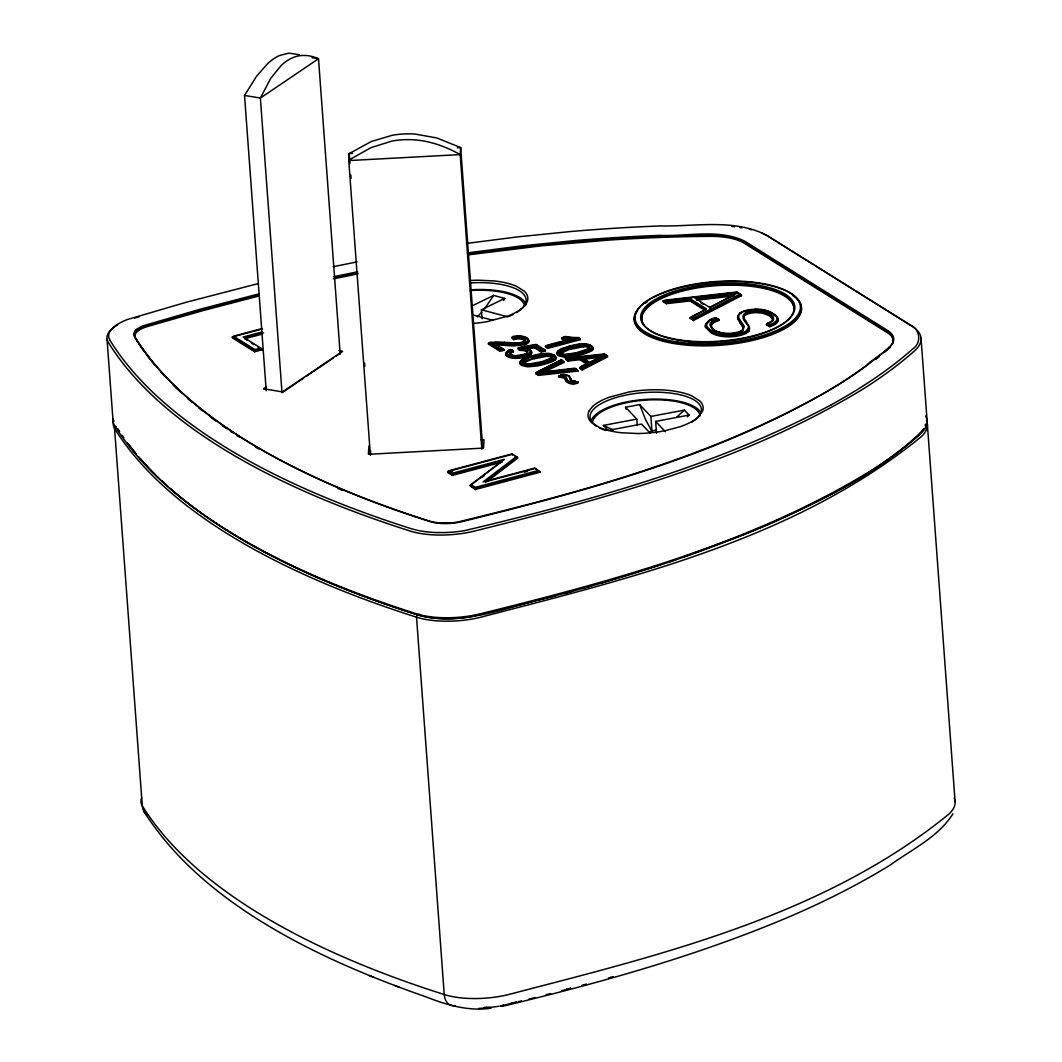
<?xml version="1.0" encoding="UTF-8"?>
<svg xmlns="http://www.w3.org/2000/svg" width="1062" height="1062" viewBox="0 0 1062 1062"><rect width="100%" height="100%" fill="white"/><g stroke="black" fill="none" stroke-linecap="round" stroke-linejoin="round"><path stroke-width="1.5" d="M552.054 358.465A6.266 2.336 -4.2 0 0 551.457 357.35A7.407 2.761 -4.2 0 0 550.859 357.005A6.12 2.283 -4.2 0 0 547.634 356.314L546.465 356.301L546.465 354.217A7.142 2.668 -4.2 0 1 551.961 355.292L551.39 356.487A6.266 2.336 -4.2 0 1 551.895 357.907L541.978 361.624L529.712 363.854M711.155 326.645L711.182 326.114A17.005 6.345 -4.2 0 1 713.12 323.246A22.687 8.456 -4.2 0 1 719.147 320.405L719.027 319.516C715.39 315.414 704.491 320.79 707 326.605C712.39 333.455 722.041 334.875 730.244 334.729A17.603 6.571 -4.2 0 0 740.095 333.349A15.85 5.907 -4.2 0 0 746.772 330.468M546.386 354.907C541.673 354.429 525.053 356.381 524.031 361.969A6.199 2.31 -4.2 0 0 524.495 363.35A6.292 2.35 -4.2 0 0 527.429 364.293M589.105 348.867A6.266 2.336 -4.2 0 0 588.507 347.752A7.407 2.761 -4.2 0 0 587.897 347.407A6.12 2.283 -4.2 0 0 584.671 346.716L583.503 346.703L583.516 344.619A7.115 2.655 -4.2 0 1 589.012 345.694A7.514 2.801 -4.2 0 1 588.945 348.336L587.751 349.464M569.285 347.579L569.405 346.106M525.438 340.331L525.358 340.331A6.757 2.522 -4.2 0 1 522.013 342.216A7.288 2.721 -4.2 0 1 520.075 342.601L519.265 342.707A12.956 4.832 -4.2 0 1 515.561 342.88A60.653 22.621 -4.2 0 1 507.941 342.522L495.981 341.871L491.494 342.668A8.469 3.159 -4.2 0 0 488.44 343.265L488.507 344.128L500.056 351.363L503.999 350.301L503.932 349.451L493.604 342.893A11.337 4.235 -4.2 0 1 495.264 342.8A16.249 6.067 -4.2 0 1 498.596 342.853L509.096 343.623A57.175 21.32 -4.2 0 0 514.114 343.889M368.926 445.907L368.368 454.297L483.515 448.098L484.073 439.708L481.192 439.867M370.399 455.226L370.678 451.031M481.829 449.226L482.294 442.23M524.601 341.167L525.358 340.331M925.188 425.716L925.387 424.136M773.441 319.277L773.481 317.153L771.105 314.604A38.126 14.218 -4.2 0 0 770.242 314.033C761.56 307.476 731.187 309.347 747.98 325.038A39.294 14.656 -4.2 0 1 748.511 326.432A29.988 11.191 -4.2 0 1 748.564 327.176L746.719 330.455M566.736 354.283L576.865 352.584L588.149 348.92M525.252 340.331A8.615 3.213 -4.2 0 0 519.544 336.919L519.398 338.061A7.208 2.682 -4.2 0 1 523.287 338.977M952.946 813.784C938.529 836.856 911.966 849.308 890.5 864.88C857.684 885.071 823.156 902.342 787.725 917.449C695.862 956.225 599.486 983.04 502.671 1006.258M532.062 355.863L532.235 357.177M266.217 390.843L244.525 95.434L256.606 76.185L267.823 63.454A84.017 39.573 -75.5 0 1 279.598 55.489L288.944 53.14L299.378 54.706M503.547 300.44L504.755 298.395L493.618 295.409L484.551 308.856M748.776 330.242L749.506 327.853L747.197 323.751M748.843 331.105L749.613 328.662L748.577 326.432M505.246 343.345L505.047 345.415L509.68 345.747A58.078 21.665 -4.2 0 0 513.225 345.933L524.601 344.778M528.411 341.738L528.557 341.539A10.142 3.783 -4.2 0 0 528.743 339.933L527.429 338.539A18.97 7.076 -4.2 0 0 526.473 337.968L523.858 336.973A10.036 3.744 -4.2 0 0 516.557 336.521L511.95 337.278L513.57 339.628L515.866 339.136M525.624 356.155L527.655 355.478A11.47 4.275 -4.2 0 0 531.146 353.301L531.425 352.876A10.593 3.943 -4.2 0 0 530.814 350.5L530.296 350.141A11.735 4.381 -4.2 0 0 524.986 348.668L525.066 349.517A11.735 4.381 -4.2 0 1 530.429 350.978M742.723 330.866L743.134 327.919L737.639 318.401A27.094 10.102 -4.2 0 1 737.625 317.671A27.094 10.102 -4.2 0 1 737.559 316.808C740.095 310.184 749.414 310.409 755.361 309.653A17.642 6.584 -4.2 0 1 764.069 310.356L765.277 310.595A33.665 12.558 -4.2 0 1 773.03 313.622M738.687 315.334L737.745 318.268L741.807 324.826A93.31 34.807 -4.2 0 1 742.71 326.326L743.294 328.609L742.126 330.534M481.75 312.241L477.396 316.808M135.153 330.959L136.852 329.326M521.8 361L520.274 362.288A9.744 3.637 -4.2 0 0 520.101 364L521.11 365.023A14.895 5.549 -4.2 0 0 521.92 365.514L527.721 366.828L536.642 366.045A44.604 16.634 -4.2 0 0 550.036 362.474M558.041 351.96L557.324 352.677A9.744 3.637 -4.2 0 0 557.152 354.403L558.161 355.425A14.895 5.549 -4.2 0 0 558.97 355.916L564.772 357.23L573.679 356.447A44.604 16.634 -4.2 0 0 587.074 352.876L588.136 352.504A20.019 7.461 -4.2 0 0 591.932 350.54M743.134 329.565L744.13 326.91A27.891 10.408 -4.2 0 0 743.984 326.26L743.121 327.215M687.3 416.848L689.079 415.083L684.353 410.105L676.998 416.888M588.945 348.309A6.266 2.336 -4.2 0 0 588.441 346.889L587.844 346.544A6.106 2.283 -4.2 0 0 584.618 345.854C576.666 346.544 567.612 347.672 561.081 352.372A6.199 2.31 -4.2 0 0 561.546 353.752A6.292 2.35 -4.2 0 0 564.48 354.695M524.243 342.508L524.827 341.154L523.38 339.827A7.022 2.615 -4.2 0 0 515.84 339.083M504.516 342.283L504.981 343.65M520.659 361.837C521.389 357.695 528.889 357.469 532.394 355.69M524.694 361.16L536.257 357.151L547.567 355.465A6.106 2.283 -4.2 0 1 550.806 356.142L551.205 356.367M589.025 348.349C581.923 352.783 572.869 354.668 564.493 354.681M516.411 456.58L483.104 481.869L534.77 468.063L539.987 472.232L475.112 489.555L470.041 485.573L502.114 461.227L502.18 462.089L452.425 475.378L447.713 472.431L447.646 471.568L512.521 454.244L512.588 455.107M481.657 477.661L484.219 475.723M485.52 482.573L485.453 481.723L517.526 457.364L512.083 453.872L448.841 470.771L452.664 473.161L504.344 459.355L471.037 484.644L475.364 487.339L538.593 470.439M486.808 481.604L517.592 458.226L517.526 457.364M265.991 387.059L263.482 388.745L282.505 391.905L342.575 351.283L339.004 350.686M282.014 392.701L303.652 378.085M306.347 376.253L333.388 357.96M336.083 356.142L340.145 353.394M503.229 459.952L503.972 459.527M583.436 345.402C580.502 343.491 573.4 346.677 569.152 347.38C567.227 348.575 559.767 348.867 561.745 351.562M740.772 313.768L741.449 313.409M830.803 405.047C716.359 465.939 590.26 500.839 464.731 530.602A54.427 20.297 -4.2 0 1 444.274 532.58L436.15 532.54A54.427 20.297 -4.2 0 1 417.618 530.376L411.392 528.743A1145.805 427.375 -4.2 0 1 109.97 340.318M559.329 351.124L560.457 350.553A7.952 2.96 -4.2 0 0 566.696 354.429M606.336 355.173L582.241 367.598L580.702 366.642L588.56 362.779L580.197 357.549L568.396 358.943L566.856 357.987L604.384 353.951L607.504 355.996L607.57 356.859L582.215 369.948L579.706 368.381L579.64 367.518L587.498 363.669L587.565 364.531M579.64 367.518L582.149 369.085L607.504 355.996M709.668 307.356L736.351 293.59L695.159 298.289L709.894 307.595L709.947 308.458M740.201 294.015L693.313 318.215L691.189 316.888L706.562 308.962L690.366 298.834L666.644 301.555L664.547 300.241L736.935 291.97L741.382 294.851L741.449 295.714L693.274 320.565L690.141 317.79L705.513 309.852L705.566 310.715L689.981 300.971L666.259 303.679L663.206 301.781L663.139 300.918L737.506 292.422L737.572 293.285M709.894 307.595L734.174 295.05L734.24 295.913M690.207 318.64L694.389 316.489M690.141 317.79L693.221 319.702L741.382 294.851M540.784 373.572L540.717 372.709L575.352 368.66L577.94 371.089L538.461 375.351L535.925 373.771L535.859 372.908L561.506 360.005L564.068 362.421L543.691 372.178M535.925 373.771L540.2 371.62M590.087 362.036L605.114 354.602L582.494 357.283L590.392 363.138M590.326 362.275L602.831 356.102L602.897 356.951L584.073 359.182L584.007 358.319L602.831 356.102M471.714 306.082L493.618 295.409M482.068 318.786L481.405 309.785L504.755 298.395M540.717 372.709L564.015 361.558M768.835 323.99L766.565 324.919L766.498 324.056L770.136 322.41A14.616 5.456 -4.2 0 0 772.446 320.392A13.886 5.177 -4.2 0 0 772.791 319.543L772.18 317.392L770.003 315.441A42.347 15.797 -4.2 0 0 768.357 314.458L762.277 312.241L755.573 311.763A11.178 4.168 -4.2 0 0 750.462 312.387L749.852 312.52A13.049 4.872 -4.2 0 0 748.232 312.971L747.316 313.29A10.275 3.836 -4.2 0 0 744.197 315.135A11.536 4.301 -4.2 0 0 743.719 315.812L743.997 318.321L749.493 327.215M455.094 1005.568A16.753 11.377 -72.4 0 1 444.235 994.536L416.53 617.181A1.858 1.261 -72.4 0 1 417.724 614.898L419.211 614.248M551.019 361.239L550.01 361.624M656.382 429.778L648.869 432.022M524.761 359.567L525.504 359.275M561.798 349.969L562.555 349.677M565.422 376.2A16.501 6.16 -4.2 0 1 566.511 378.165L566.736 378.789A24.373 9.093 -4.2 0 0 567.148 379.798L566.338 380.807A23.935 8.921 -4.2 0 1 565.913 379.784C564.758 374.182 551.643 376.001 564.572 378.178C566.073 383.74 572.989 385.599 578.073 382.745L578.007 381.895A12.465 4.646 -4.2 0 1 574.409 381.523L571.675 380.528L570.652 378.324M550.076 362.487L551.085 362.102A20.019 7.461 -4.2 0 0 554.895 360.151M143.609 325.662L200.837 309.029L259.208 293.789M522.756 343.331L521.986 343.584M516.013 357.496L513.995 357.429A10.952 4.089 -4.2 0 1 510.025 356.792L507.848 355.916A16.461 6.133 -4.2 0 1 506.932 355.319L506.308 354.748A10.859 4.049 -4.2 0 1 509.11 350.394L510.915 349.77L513.45 351.004C513.782 352.717 508.618 352.823 510.318 355.226M683.809 556.913L743.891 534.598A806.496 300.811 -4.2 0 0 777.225 520.579C829.342 496.299 883.557 470.453 924.059 428.902L918.962 435.181A685.269 255.597 -4.2 0 1 837.095 491.188C722.054 552.32 595.304 587.578 469.072 617.075C452.067 619.531 434.331 619.796 417.724 614.898A1146.416 427.601 -4.2 0 1 140.343 458.85M668.144 562.223L676.003 559.581M660.219 564.851L600.959 583.131M572.126 338.499L573.52 338.207A10.461 3.903 -4.2 0 1 570.852 338.154A25.103 9.359 -4.2 0 1 566.338 337.583L564.891 337.344A29.125 10.859 -4.2 0 1 563.311 337.026L565.449 336.455A28.183 10.514 -4.2 0 0 572.577 337.411A20.497 7.646 -4.2 0 0 578.272 337.504L580.33 339.667L547.7 348.376L545.563 347.048L545.496 346.185L570.931 339.389L570.984 340.252A28.701 10.7 -4.2 0 1 561.878 338.751M134.489 318.082L139.228 316.675M743.997 326.26A79.544 29.67 -4.2 0 0 742.63 323.83L740.984 321.441L740.214 323.313M608.539 977.903L613.225 976.562M582.666 588.375L591.839 585.773M495.304 344.871L495.237 344.008A16.965 6.332 -4.2 0 1 499.113 344.115L509.614 344.885A58.078 21.665 -4.2 0 0 513.158 345.07L524.535 343.915A9.744 3.637 -4.2 0 0 528.425 341.738M564.174 593.499L573.44 590.95M581.75 985.377L586.516 984.062M569.219 346.716L561.041 349.398L557.258 351.814A9.744 3.637 -4.2 0 0 557.085 353.54L558.094 354.562A14.895 5.549 -4.2 0 0 558.904 355.053L564.705 356.367L573.626 355.584A44.604 16.634 -4.2 0 0 587.007 352.013L588.069 351.641A20.019 7.461 -4.2 0 0 591.879 349.69M581.206 352.557L580.264 352.81A39.652 14.788 -4.2 0 1 570.679 354.907M569.113 346.265L569.59 346.132A39.759 14.828 -4.2 0 1 579.241 344.022M546.465 356.301L531.584 359.301L524.097 362.832A6.199 2.31 -4.2 0 0 524.097 363.695M583.503 346.703L568.635 349.703L561.148 353.234A6.199 2.31 -4.2 0 0 561.214 354.23M543.226 362.407L544.156 362.155A37.82 14.111 -4.2 0 0 550.395 360.191M261.969 328.583L233.507 336.189L254.893 349.544L260.721 347.991M262.301 331.902L243.171 337.012L262.048 348.907L262.115 349.77L254.641 351.774L232.379 337.849L232.312 336.986L262.38 328.954M263.628 332.831L244.499 337.942L247.26 340.49M244.565 338.805L262.102 334.118M232.312 336.986L254.575 350.911L262.048 348.907M502.605 348.522L500.308 349.132L489.648 342.482A7.421 2.761 -4.2 0 1 491.56 342.15L491.56 342.15M488.44 343.265L500.003 350.5L503.932 349.451M573.52 338.207L546.691 345.376L547.952 346.159L578.949 337.875M545.563 347.048L548.735 346.199M545.496 346.185L547.647 347.513L580.277 338.805M543.771 349.172L541.474 349.783L534.85 345.641L522.106 347.938A16.912 6.306 -4.2 0 1 524.535 348.137A10.66 3.969 -4.2 0 1 529.473 349.478L530.296 350.141M525 348.655L534.465 346.955L541.169 351.15L545.098 350.102L545.164 350.951L541.235 352.013L534.518 347.818L527.429 349.093M558.426 376.134L560.855 375.483M561.134 375.417L564.254 375.032A8.297 3.093 -4.2 0 1 567.878 375.722L569.046 376.28L568.236 375.629A7.62 2.841 -4.2 0 0 562.847 374.474L560.617 375.072A12.359 4.606 -4.2 0 1 562.966 375.377A7.899 2.947 -4.2 0 1 565.263 376.24M558.493 376.997L560.378 376.492M566.205 380.82A10.793 4.022 -4.2 0 0 573.228 383.223L578.007 381.895M447.713 472.431L452.465 471.17M447.646 471.568L452.359 474.515L502.114 461.227M485.453 481.723L535.208 468.422L539.987 472.232M524.389 472.192L527.495 471.355M470.041 485.573L475.046 488.706L539.921 471.369M554.855 596.008C510.092 605.234 464.041 627.562 417.724 614.898M578.71 353.46L575.843 354.204M566.179 989.492L570.599 988.337L566.046 989.585M545.961 994.775L550.594 993.581M561.811 990.673L570.745 988.364M511.95 337.278L513.504 338.765L515.813 338.287A6.81 2.536 -4.2 0 1 519.398 338.061M540.677 363.323L538.792 363.801M257.986 295.355L203.134 309.679L147.711 325.569A27.931 10.421 -4.2 0 0 135.378 337.464A1120.344 417.87 -4.2 0 0 429.991 521.588A27.931 10.421 -4.2 0 0 461.585 521.734C591.866 489.356 724.536 454.005 840.228 383.634A652.002 243.185 -4.2 0 0 889.013 347.367M258.039 296.218L203.2 310.542L147.777 326.432A27.931 10.421 -4.2 0 0 135.445 338.327A1120.344 417.87 -4.2 0 0 144.485 351.814M518.561 1001.585L521.561 1000.842M258.385 283.541L186.208 302.258L127.148 319.609A54.427 20.297 -4.2 0 0 114.51 326.472L111.324 329.539A54.427 20.297 -4.2 0 0 108.749 337.331L109.93 340.318M500.6 1005.993L516.291 1002.17M528.849 999.09L535.115 997.563M500.467 1005.953L503.481 1005.223M511.021 1003.404L517.061 1001.957M566.59 378.165L565.794 379.97M529.566 349.464L529.42 349.491A9.677 3.611 -4.2 0 1 530.177 352.398L531.133 353.301M568.17 375.643L568.236 375.629A11.549 4.314 -4.2 0 1 569.259 376.731A28.435 10.607 -4.2 0 1 569.67 377.607L570.068 378.855A16.7 6.226 -4.2 0 0 570.347 379.439A7.992 2.974 -4.2 0 0 573.838 380.992A13.474 5.018 -4.2 0 0 575.67 381.245L573.148 381.908A9.863 3.677 -4.2 0 1 566.949 379.838M512.017 338.141L514.951 337.583M333.428 276.744L357.562 271.792M334.703 277.726L357.854 272.974M333.269 278.908L357.921 273.837M499.167 1006.218L484.299 1008.223M333.189 266.695L357.097 261.889M572.498 354.947L571.037 355.226M535.46 364.545L533.987 364.824M626.301 409.335L625.558 407.264L639.656 404.595L650.887 416.423L651.988 431.437L645.736 419.981L639.656 404.595M649.971 432.951L641.541 424.07L608.075 430.402L603.349 425.424L636.802 419.092L637.24 425.092M650.887 416.423L684.353 410.105M656.502 433.415L655.626 421.415L689.079 415.083M525.066 349.517L526.248 349.305M527.164 352.411L526.619 351.841A11.35 4.235 -4.2 0 0 526.075 351.482A7.779 2.907 -4.2 0 0 523.367 350.593A8.177 3.053 -4.2 0 0 519.623 350.42L518.11 348.137L536.642 344.805L536.708 345.668M518.176 349L522.809 348.163M525.119 347.752L526.287 347.539M530.92 346.716L532.075 346.504M536.575 365.182L527.668 365.965L521.854 364.651A14.895 5.549 -4.2 0 1 521.044 364.16L520.048 363.138A9.744 3.637 -4.2 0 1 520.207 361.425L523.991 358.996L532.168 356.314A44.737 16.687 -4.2 0 1 538.766 354.774L548.284 353.898L554.324 355.345M467.479 252.902L522.531 245.8L574.98 240.57A662.184 246.995 -4.2 0 1 659.595 235.392C687.618 236.653 718.31 228.503 744.701 241.154L888.244 330.866C906.696 343.796 873.575 356.713 867.03 365.036A662.184 246.995 -4.2 0 1 821.497 394.639C708.58 457.457 582.6 491.825 457.775 522.013A29.086 10.846 -4.2 0 1 432.473 521.893M468.461 253.977L540.85 245.017L609.137 239.202A652.015 243.185 -4.2 0 1 710 235.485A46.555 17.364 -4.2 0 1 743.944 242.229L887.487 331.955A46.555 17.364 -4.2 0 1 889 347.367M468.528 254.84L540.903 245.88L609.19 240.065A652.015 243.185 -4.2 0 1 710.066 236.348A46.555 17.364 -4.2 0 1 744.011 243.092L887.553 332.818A46.555 17.364 -4.2 0 1 892.306 344.247M466.537 243.424L517.778 236.866L571.13 231.489A688.588 256.831 -4.2 0 1 660.471 225.94C695.583 226.631 734.041 218.493 766.724 235.273L910.267 324.985C920.223 329.273 921.856 342.986 912.63 349.026A685.269 255.597 -4.2 0 1 830.763 405.034M579.268 345.495L585.812 345.177M542.217 355.093L552.081 355.279A7.514 2.801 -4.2 0 1 551.895 357.934C544.979 362.514 535.739 364.186 527.442 364.293M491.494 342.668L507.53 342.986A84.814 31.634 -4.2 0 0 513.185 343.331L519.039 343.252A6.837 2.549 -4.2 0 0 521.641 342.814A6.053 2.257 -4.2 0 0 524.628 341.167A7.978 2.974 -4.2 0 0 523.234 338.99M586.277 363.722L579.812 359.686L568.024 361.08L565.449 358.651L567.958 360.217L579.759 358.823L587.498 363.669M542.363 373.386L545.51 373.014M551.802 372.271L558.108 371.541M561.254 371.169L567.546 370.439M663.139 300.918L666.193 302.816L689.928 300.108L705.513 309.852M734.174 295.05L696.685 299.338L696.752 300.201L732.607 296.099M565.449 358.651L604.968 354.403L605.021 355.266M565.515 359.514L590.207 356.859M595.145 356.328L603.375 355.438M535.859 372.908L538.394 374.488L577.874 370.226M489.874 1007.254L484.192 1007.719M491.095 1008.183C468.461 1011.621 446.332 1004.825 425.49 996.687C382.546 981.673 340.278 964.548 299.909 943.521C239.295 911.621 181.031 870.017 143.848 811.355M522.106 347.938L524.004 348.031M484.086 1007.546L487.073 1007.347M569.922 378.391L571.223 380.74M352.504 153.419L349.225 153.592L348.761 160.574L370.333 454.337M457.377 147.764L460.656 147.591L482.652 447.129M478.697 1008.422L489.874 1007.838M516.291 344.247L519.106 344.115A6.837 2.549 -4.2 0 0 520.486 343.929M446.837 523.075L442.496 523.048M515.389 344.247L513.835 344.207M500.76 343.358L491.56 343.53A8.469 3.159 -4.2 0 0 488.507 344.128M521.309 360.191L521.389 360.204A10.023 3.73 -4.2 0 0 526.871 364.545M502.246 343.451L503.853 343.557M523.115 343.039A8.761 3.266 -4.2 0 0 527.602 340.65L528.557 341.539M505.047 345.415L499.193 344.964A16.965 6.332 -4.2 0 0 495.675 344.858M586.211 345.203L589.131 345.681L588.255 346.77M312.162 57.706L318.507 58.755L340.198 354.164M244.525 95.434L260.376 98.062L318.507 58.755C310.516 55.065 300.997 54.109 292.793 57.68A84.017 45.029 -85.9 0 0 281.018 65.645L270.637 78.508L260.376 98.062L281.948 391.825M432.592 521.893L429.26 521.017A1120.676 418.003 -4.2 0 1 134.449 336.72L133.772 335.141A29.086 10.846 -4.2 0 1 143.649 325.622M481.405 309.785L507.862 316.861M473.227 315.016L493.073 320.326M523.911 337.835L525.106 338.194M613.597 430.083L603.349 425.424M369.284 975.54L373.97 977.385M394.639 985.443L399.193 987.235M512.136 350.155C509.733 347.885 504.105 352.783 508.22 354.615A12.147 4.527 -4.2 0 0 519.836 356.049A12.147 4.527 -4.2 0 0 530.004 352.385M512.402 351.336L513.504 351.867M526.194 338.659L526.54 338.818A18.97 7.076 -4.2 0 1 527.495 339.402L528.823 340.796A10.142 3.783 -4.2 0 1 528.637 342.402A10.819 4.036 -4.2 0 1 528.305 342.8A9.744 3.637 -4.2 0 1 524.615 344.778M590.91 346.331L591.441 346.61A10.806 4.036 -4.2 0 1 592.184 350.566M511.101 355.797L511.326 355.916A7.912 2.947 -4.2 0 0 512.296 356.354M569.59 346.132C566.099 347.725 558.532 348.097 557.709 352.239M591.375 345.747L585.335 344.3L575.816 345.177A44.737 16.687 -4.2 0 0 569.232 346.73M718.337 319.967L719.093 320.379M766.498 324.056L769.738 325.861A20.231 7.54 -4.2 0 0 775.95 322.861A18.877 7.049 -4.2 0 0 777.968 319.131M766.565 324.919L769.804 326.724A20.231 7.54 -4.2 0 0 776.017 323.711A18.877 7.049 -4.2 0 0 778.034 319.994L777.968 319.423M776.176 241.366L768.476 236.56A74.486 27.785 -4.2 0 0 761.52 233.043M777.45 242.163L813.333 264.597M814.62 265.394L912.032 326.273A74.486 27.785 -4.2 0 1 914.448 350.925A679.561 253.46 -4.2 0 1 863.565 388.745C744.369 461.346 607.69 497.985 473.373 531.332A55.861 20.842 -4.2 0 1 410.197 531.04A1148.274 428.291 -4.2 0 1 108.244 342.309A55.861 20.842 -4.2 0 1 117.643 324.853M738.86 294.094L741.449 295.714M700.708 302.67L703.349 304.329M579.294 339.017L580.33 339.667M585.335 359.978L587.87 361.558M545.098 350.102L536.124 344.393L519.252 347.42L520.168 348.336A9.16 3.412 -4.2 0 1 523.938 348.588M577.94 371.089L575.352 368.66M538.819 346.995L539.881 347.659M540.93 348.309L541.992 348.973M544.102 350.301L545.164 350.951M500.733 348.27L501.822 348.947M502.91 349.624L503.999 350.301M515.083 456.673L517.592 458.226M251.309 343.026L254.017 344.712M258.066 347.234L262.115 349.77M710.743 331.716L705.712 326.618M570.865 346.916L571.436 348.92M523.115 343.039L523.632 344.181M533.814 356.513L534.385 358.518M513.065 336.535L513.968 337.397M518.11 348.137L519.623 350.433M655.626 421.415L665.462 431.756M625.558 407.264L636.802 419.092M506.375 355.611L506.999 356.182A16.461 6.133 -4.2 0 0 507.901 356.779L510.092 357.655A10.952 4.089 -4.2 0 0 514.061 358.292L516.079 358.359A14.284 5.323 -4.2 0 0 525.663 357.005L527.721 356.341A11.47 4.275 -4.2 0 0 531.027 354.389A12.226 4.567 -4.2 0 0 531.491 353.739A10.593 3.943 -4.2 0 0 530.881 351.349A12.186 4.54 -4.2 0 0 530.363 351.004M745.059 320.857L746.851 323.286M527.097 351.549L526.553 350.991A11.35 4.235 -4.2 0 0 526.009 350.619A7.779 2.907 -4.2 0 0 523.314 349.73M740.984 321.441L738.913 318.082A34.767 12.97 -4.2 0 1 738.395 316.396M745.936 321.069L746.121 322.317M744.489 319.981L743.785 316.675A11.536 4.301 -4.2 0 1 744.263 315.998A10.275 3.836 -4.2 0 1 747.369 314.14L748.298 313.834A13.049 4.872 -4.2 0 1 749.918 313.383L750.529 313.25A11.178 4.168 -4.2 0 1 755.626 312.613L762.343 313.104L768.423 315.308A42.347 15.797 -4.2 0 1 770.069 316.303L772.897 320.1M705.779 327.481L710.797 332.579A31.515 11.748 -4.2 0 0 720.129 336.083A20.696 7.713 -4.2 0 0 730.298 336.84A18.824 7.022 -4.2 0 0 740.679 335.353M570.971 380.023L570.719 379.187A18.173 6.784 -4.2 0 0 569.259 377.116M510.052 352.956C506.335 352.252 514.778 357.297 517.433 355.398C520.3 355.133 530.814 353.991 526.898 349.624A8.642 3.226 -4.2 0 0 523.951 348.575M921.019 338.008L927.099 420.711M927.352 424.163L955.07 801.505M769.738 325.861L769.804 326.724M716.067 318.706L716 317.843A23.205 8.655 -4.2 0 0 705.433 326.658M693.221 319.702L693.274 320.565M689.928 300.108L689.981 300.971M666.193 302.816L666.259 303.679M582.149 369.085L582.215 369.948M579.759 358.823L579.812 359.686M573.294 383.143L573.347 384.006M567.958 360.217L568.024 361.08M562.754 374.979L562.82 375.842M561.506 360.005L561.572 360.854M547.647 347.513L547.7 348.376M541.169 351.15L541.235 352.013M538.394 374.488L538.461 375.351M534.465 346.955L534.518 347.818M513.504 338.765L513.57 339.628M510.915 349.77L510.981 350.633M500.003 350.5L500.056 351.363M481.763 448.337L460.191 154.587L460.656 147.591L436.801 137.941L414.976 134.051A84.017 74.831 2.4 0 0 392.396 135.259L371.355 141.472L349.225 153.592L349.942 163.495M475.046 488.706L475.112 489.555M452.359 474.515L452.425 475.378M350.792 175.044L351.044 178.35M364.611 363.177L364.85 366.483M254.575 350.911L254.641 351.774M107.05 339.349L113.13 422.052M470.347 290.537A54.003 20.138 -4.2 0 1 524.681 306.042M592.41 422.583A54.003 20.138 -4.2 0 1 646.413 400.055A54.003 20.138 -4.2 0 1 700.031 415.932M562.966 355.239A6.292 2.35 -4.2 0 1 561.798 354.735M742.179 330.547A12.532 4.673 -4.2 0 1 736.431 332.95M736.47 332.964A13.209 4.925 -4.2 0 1 729.236 333.88A15.226 5.682 -4.2 0 1 721.735 333.136M721.775 333.11A27.559 10.275 -4.2 0 1 711.434 325.755M711.168 325.251A17.005 6.345 -4.2 0 1 713.053 322.383A22.687 8.456 -4.2 0 1 719.08 319.543M712.164 321.401A22.78 8.496 -4.2 0 1 717.793 318.68M743.188 329.565A13.049 4.872 -4.2 0 1 737.254 332.247A13.899 5.177 -4.2 0 1 729.09 333.362C722.439 333.256 713.319 332.273 710.159 325.543A19.554 7.301 -4.2 0 1 712.084 321.388M772.963 313.648A36.679 13.673 -4.2 0 1 778.048 318.547M776.826 317.803A18.346 6.85 -4.2 0 1 775.127 321.892A18.997 7.089 -4.2 0 1 769.937 324.468L767.653 323.193A16.912 6.306 -4.2 0 0 773.561 319.277M772.127 313.024A36.281 13.527 -4.2 0 1 777.079 317.777M764.68 310.011A32.736 12.213 -4.2 0 1 772.193 312.998M755.241 309.095A17.218 6.425 -4.2 0 1 764.56 310.077M740.174 312.892A15.24 5.682 -4.2 0 1 755.188 309.254M738.541 316.383A18.505 6.903 -4.2 0 1 740.148 312.892M720.063 335.22A31.515 11.748 -4.2 0 1 710.823 331.689M730.231 335.977A20.696 7.713 -4.2 0 1 720.169 335.167M730.244 335.924A18.824 7.022 -4.2 0 0 740.612 334.49A16.833 6.279 -4.2 0 0 748.949 330.255M742.245 331.41A12.532 4.673 -4.2 0 1 741.528 331.902M715.854 331.862A27.559 10.275 -4.2 0 1 715.483 331.663M712.907 329.751A27.559 10.275 -4.2 0 1 711.487 326.618M773.468 314.764A36.679 13.673 -4.2 0 1 778.114 319.41M769.3 312.653A33.665 12.558 -4.2 0 1 771.769 313.741M759.277 310.555A17.642 6.584 -4.2 0 1 759.901 310.608M772.645 320.989A13.886 5.177 -4.2 0 1 772.499 321.255M705.487 327.508A23.205 8.655 -4.2 0 1 708.991 321.799M712.084 320.153A23.205 8.655 -4.2 0 1 715.43 318.892M749.002 331.118A16.833 6.279 -4.2 0 1 740.626 335.326M643.559 325.038A76.345 28.475 -4.2 0 1 712.575 285.97A76.345 28.475 -4.2 0 1 793.805 311.604M691.853 342.575A76.345 28.475 -4.2 0 1 688.906 342.336M792.478 295.249A83.792 31.249 -4.2 0 1 725.479 344.831A83.792 31.249 -4.2 0 1 637.704 310.316M645.284 303.174A83.792 31.249 -4.2 0 1 647.488 301.674M523.261 343.172A13.726 5.124 -4.2 0 1 514.181 343.809M512.973 336.415A11.602 4.328 -4.2 0 1 524.296 336.681A11.602 4.328 -4.2 0 1 527.641 340.65M513.995 337.411A8.416 3.133 -4.2 0 1 519.61 336.813M525.597 356.142A14.284 5.323 -4.2 0 1 515.999 357.536M511.313 355.027A7.381 2.748 -4.2 0 1 509.933 352.956A9.04 3.372 -4.2 0 1 513.517 351.044M511.127 355.093A7.912 2.947 -4.2 0 0 519.915 355.611L521.694 355.279A14.204 5.297 -4.2 0 0 523.008 354.947L524.801 354.336A7.288 2.721 -4.2 0 0 527.203 351.535M519.557 349.557A8.177 3.053 -4.2 0 1 523.287 349.743M508.977 352.066A9.412 3.505 -4.2 0 1 512.176 350.181M527.27 352.398A7.288 2.721 -4.2 0 1 526.765 354.137M525.464 354.947A7.288 2.721 -4.2 0 1 524.867 355.199M578.87 338.035A22.966 8.562 -4.2 0 1 565.873 336.76M570.931 339.389A28.701 10.7 -4.2 0 1 561.811 337.889M573.984 338.831A22.966 8.562 -4.2 0 1 573.122 338.765M568.356 338.167A22.966 8.562 -4.2 0 1 565.94 337.623M529.646 364.027A7.952 2.96 -4.2 0 1 523.46 360.164M532.606 355.77A39.759 14.828 -4.2 0 1 542.191 353.619M554.245 355.372A10.806 4.036 -4.2 0 1 555.068 359.314M554.829 359.288A20.019 7.461 -4.2 0 1 550.992 361.226M549.97 361.611A44.604 16.634 -4.2 0 1 536.536 365.142M542.27 353.739A12.492 4.66 -4.2 0 1 549.12 353.407M548.961 353.566A9.956 3.717 -4.2 0 1 553.833 358.279A19.567 7.301 -4.2 0 1 550.302 360.151M543.16 362.368A39.652 14.788 -4.2 0 1 533.628 364.505M533.549 364.399A12.465 4.646 -4.2 0 1 526.699 364.731M525.65 364.757A6.292 2.35 -4.2 0 1 524.747 364.332M532.951 357.005A44.737 16.687 -4.2 0 1 536.987 356.022M554.311 356.235A10.806 4.036 -4.2 0 1 555.134 360.164M569.205 376.253A18.173 6.784 -4.2 0 1 570.559 378.337M578.073 382.745A12.465 4.646 -4.2 0 1 575.989 382.599M563.922 354.947A10.023 3.73 -4.2 0 1 558.466 350.606M591.295 345.774A10.806 4.036 -4.2 0 1 592.118 349.703M579.321 344.141A12.492 4.66 -4.2 0 1 586.171 343.809M586.012 343.969A9.956 3.717 -4.2 0 1 590.884 348.681M591.003 348.708A19.567 7.301 -4.2 0 1 587.339 350.553A37.82 14.111 -4.2 0 1 581.179 352.531M570.586 354.801A12.465 4.646 -4.2 0 1 563.749 355.133M570.002 347.393A44.737 16.687 -4.2 0 1 574.024 346.424M342.376 490.392A1120.344 417.87 -4.2 0 1 337.915 488.507M258.451 448.841A1120.344 417.87 -4.2 0 1 255.663 447.195M239.415 437.186A1120.344 417.87 -4.2 0 1 236.799 435.486M232.91 432.938A1120.344 417.87 -4.2 0 1 230.361 431.225M226.564 428.65A1120.344 417.87 -4.2 0 1 222.555 425.862M216.011 421.176A1120.344 417.87 -4.2 0 1 210.9 417.406M202.271 410.742A1120.344 417.87 -4.2 0 1 198.674 407.848M191.518 401.887A1120.344 417.87 -4.2 0 1 187.855 398.715M181.947 393.391A1120.344 417.87 -4.2 0 1 172.96 384.816M164.371 375.921A1120.344 417.87 -4.2 0 1 161.105 372.35M154.879 365.142A1120.344 417.87 -4.2 0 1 146.277 354.243M887.912 349.252A652.002 243.185 -4.2 0 1 884.354 352.345M879.455 356.434A652.002 243.185 -4.2 0 1 875.659 359.487M890.075 347.261A46.555 17.364 -4.2 0 1 889.067 348.23M522.637 337.557A10.036 3.744 -4.2 0 1 523.075 337.636M509.933 344.008A84.814 31.634 -4.2 0 1 509.176 343.955M506.348 355.624A10.859 4.049 -4.2 0 1 508.087 351.774M591.415 419.902A55.861 20.842 -4.2 0 1 645.192 399.431A55.861 20.842 -4.2 0 1 700.601 412.255M471.143 289.793A55.861 20.842 -4.2 0 1 526.234 304.661M925.48 415.959A74.486 27.785 -4.2 0 1 920.528 433.641A679.561 253.46 -4.2 0 1 869.645 471.462C750.436 544.063 613.756 580.688 479.453 614.035A55.861 20.842 -4.2 0 1 416.277 613.743A1148.274 428.291 -4.2 0 1 114.311 425.026A55.861 20.842 -4.2 0 1 113.156 418.879M417.751 614.871A1145.805 427.375 -4.2 0 1 170.185 488.507M167.743 486.343A1145.805 427.375 -4.2 0 1 161.782 480.9M154.933 474.302A1145.805 427.375 -4.2 0 1 138.458 456.62M136.374 454.151A1145.805 427.375 -4.2 0 1 128.449 444.181M123.856 437.902A1145.805 427.375 -4.2 0 1 122.103 435.367M119.541 431.57A1145.805 427.375 -4.2 0 1 117.895 429.021M136.148 453.925A1146.416 427.601 -4.2 0 1 127.347 442.774M119.462 431.517A1146.416 427.601 -4.2 0 1 117.842 428.995M116.249 426.473A1.858 1.699 -31.7 0 0 114.563 428.464L142.281 805.819A16.753 15.266 -31.7 0 0 146.649 815.058M731.837 226.485A74.486 27.785 -4.2 0 1 734.479 226.764M739.63 227.427A74.486 27.785 -4.2 0 1 742.139 227.812M749.294 229.246A74.486 27.785 -4.2 0 1 751.538 229.79M263.92 388.851A2.469 2.243 -33.9 0 1 264.743 388.825M340.982 351.947A2.469 2.243 -33.9 0 1 342.163 351.522M596.764 426.433A55.861 20.842 -4.2 0 1 611.646 398.98A55.861 20.842 -4.2 0 1 683.862 395.728A55.861 20.842 -4.2 0 1 691.866 422.145M605.99 430.522A55.861 20.842 -4.2 0 1 599.353 427.88M470.625 282.904A55.861 20.842 -4.2 0 1 519.69 290.935A55.861 20.842 -4.2 0 1 516.557 312.586M513.198 314.471A55.861 20.842 -4.2 0 1 509.494 316.21M469.842 280.527A58.901 21.97 -4.2 0 1 478.298 280.195L494.494 280.952A58.928 21.983 -4.2 0 1 516.278 286.182L524.362 291.227A58.941 21.983 -4.2 0 1 527.296 301.475L526.274 303.626A55.489 20.696 -4.2 0 1 523.685 306.799A58.463 21.811 -4.2 0 1 507.145 316.317L487.431 321.587A58.463 21.811 -4.2 0 1 473.546 323.406M954.234 798.305A74.486 27.785 -4.2 0 1 948.485 814.435C823.077 916.4 660.537 954.884 507.41 994.828A55.861 20.842 -4.2 0 1 444.235 994.536A1148.274 428.291 -4.2 0 1 142.281 805.819A55.861 20.842 -4.2 0 1 141.631 798.027M926.529 420.95A74.486 27.785 -4.2 0 1 920.781 437.079C795.372 539.058 632.833 577.529 479.705 617.487A55.861 20.842 -4.2 0 1 416.53 617.181A1148.274 428.291 -4.2 0 1 114.563 428.464A55.861 20.842 -4.2 0 1 113.926 420.671M588.998 411.167L588.547 412.229A58.941 21.983 -4.2 0 0 591.507 422.49L599.565 427.535A58.928 21.983 -4.2 0 0 621.376 432.752L637.558 433.522A58.901 21.97 -4.2 0 0 665.409 430.641L680.238 426.685A58.901 21.97 -4.2 0 0 697.84 417.406L702.619 411.047A58.928 21.983 -4.2 0 0 699.646 400.786L691.588 395.741A58.941 21.983 -4.2 0 0 669.79 390.524L664.573 390.046A55.489 20.696 -4.2 0 0 656.396 389.754A58.463 21.811 -4.2 0 0 628.425 392.117L608.712 397.387A58.463 21.811 -4.2 0 0 592.184 406.905L588.998 411.167M351.774 158.45L348.761 160.574L460.191 154.587C446.186 146.702 430.694 141.073 414.578 139.865A84.017 80.287 6 0 0 392.011 141.073L370.943 147.658L351.774 158.45M561.267 359.766L536.921 372.019L538.846 373.227L576.334 369.178L574.781 368.209L538.248 372.47L562.82 360.722L561.267 359.766M565.581 336.893L561.732 337.928L561.785 338.791L565.648 337.756L565.581 336.893M681.167 340.583A76.345 28.475 -4.2 0 0 793.978 307.834A76.345 28.475 -4.2 0 0 678.339 291.333A76.345 28.475 -4.2 0 0 681.167 340.583M680.53 340.039A77.274 28.82 -4.2 0 0 794.841 306.958A77.274 28.82 -4.2 0 0 677.914 290.178A77.274 28.82 -4.2 0 0 680.53 340.039M677.583 343.252A83.792 31.249 -4.2 0 0 801.398 307.303A83.792 31.249 -4.2 0 0 674.476 289.196A83.792 31.249 -4.2 0 0 677.583 343.252M677.835 342.044A82.863 30.904 -4.2 0 0 800.416 306.56A82.863 30.904 -4.2 0 0 675.034 288.572A82.863 30.904 -4.2 0 0 677.835 342.044"/></g></svg>
